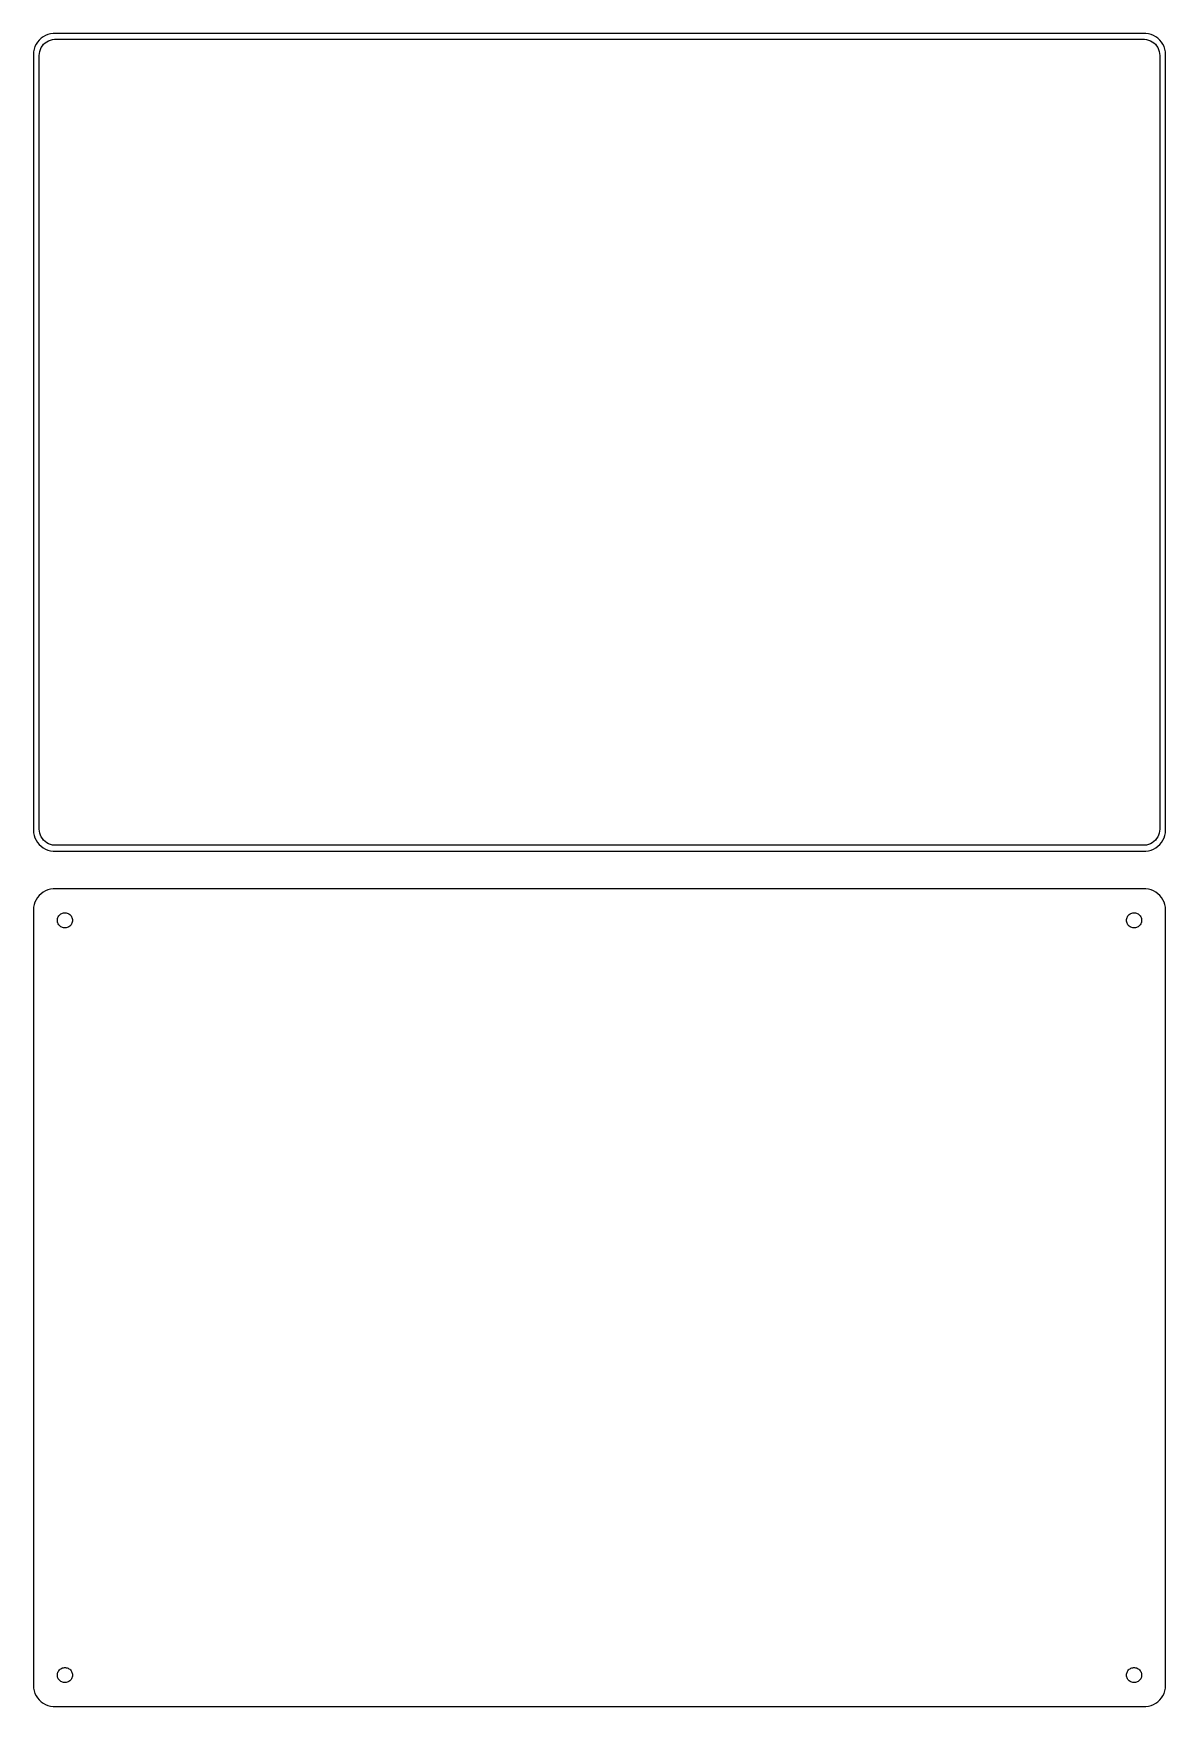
# Model space of a CAD drawing. Header units: metres. Extents: x -135 to 135, y 107 to 505.
import ezdxf

# ---------------------------------------------------------------- set-up
doc = ezdxf.new("R2010")
doc.units = ezdxf.units.M

msp = doc.modelspace()

# ---------------------------------------------------------------- linework, layer by layer
for p, q in [((-134.382, 502.909), (-134.649, 502.341)), ((-134.045, 503.439), (-134.382, 502.909)), ((-133.645, 503.923), (-134.045, 503.439)), ((-133.187, 504.353), (-133.645, 503.923)), ((-132.679, 504.722), (-133.187, 504.353)), ((-132.88, 502.524), (-132.571, 502.899)), ((-132.129, 505.024), (-132.679, 504.722)), ((-132.571, 502.899), (-132.216, 503.231)), ((-132.216, 503.231), (-131.823, 503.517)), ((-131.545, 505.255), (-132.129, 505.024)), ((-131.823, 503.517), (-131.398, 503.751)), ((-130.937, 505.411), (-131.545, 505.255)), ((-131.398, 503.751), (-130.946, 503.93)), ((-130.946, 503.93), (-130.475, 504.051)), ((-130.314, 505.49), (-130.937, 505.411)), ((-130.475, 504.051), (-129.993, 504.112)), ((130.314, 505.49), (-130.314, 505.49)), ((-129.993, 504.112), (129.993, 504.112)), ((129.993, 504.112), (130.475, 504.051)), ((130.937, 505.411), (130.314, 505.49)), ((130.475, 504.051), (130.946, 503.93)), ((131.545, 505.255), (130.937, 505.411)), ((130.946, 503.93), (131.398, 503.751)), ((131.398, 503.751), (131.823, 503.517)), ((132.129, 505.024), (131.545, 505.255)), ((131.823, 503.517), (132.216, 503.231)), ((132.679, 504.722), (132.129, 505.024)), ((132.216, 503.231), (132.571, 502.899)), ((132.571, 502.899), (132.88, 502.524)), ((133.187, 504.353), (132.679, 504.722)), ((133.645, 503.923), (133.187, 504.353)), ((134.045, 503.439), (133.645, 503.923)), ((134.382, 502.909), (134.045, 503.439)), ((134.649, 502.341), (134.382, 502.909)), ((-134.961, 501.127), (-135, 500.5)), ((-135, 500.5), (-135, 315.5)), ((-134.843, 501.743), (-134.961, 501.127)), ((-134.649, 502.341), (-134.843, 501.743)), ((-133.619, 500.25), (-133.589, 500.735)), ((-133.619, 315.75), (-133.619, 500.25)), ((-133.589, 500.735), (-133.498, 501.212)), ((-133.498, 501.212), (-133.348, 501.674)), ((-133.348, 501.674), (-133.141, 502.114)), ((-133.141, 502.114), (-132.88, 502.524)), ((132.88, 502.524), (133.141, 502.114)), ((133.141, 502.114), (133.348, 501.674)), ((133.348, 501.674), (133.498, 501.212)), ((133.498, 501.212), (133.589, 500.735)), ((133.589, 500.735), (133.619, 500.25)), ((133.619, 500.25), (133.619, 315.75)), ((134.843, 501.743), (134.649, 502.341)), ((134.961, 501.127), (134.843, 501.743)), ((135, 500.5), (134.961, 501.127)), ((135, 315.5), (135, 500.5)), ((-135, 315.5), (-134.961, 314.873)), ((-133.589, 315.265), (-133.619, 315.75)), ((-133.498, 314.788), (-133.589, 315.265)), ((133.589, 315.265), (133.498, 314.788)), ((133.619, 315.75), (133.589, 315.265)), ((134.961, 314.873), (135, 315.5)), ((-134.961, 314.873), (-134.843, 314.257)), ((-134.843, 314.257), (-134.649, 313.659)), ((-134.649, 313.659), (-134.382, 313.091)), ((-134.382, 313.091), (-134.045, 312.561)), ((-134.045, 312.561), (-133.645, 312.077)), ((-133.645, 312.077), (-133.187, 311.647)), ((-133.348, 314.326), (-133.498, 314.788)), ((-133.141, 313.886), (-133.348, 314.326)), ((-133.187, 311.647), (-132.679, 311.278)), ((-132.88, 313.476), (-133.141, 313.886)), ((-132.571, 313.101), (-132.88, 313.476)), ((-132.679, 311.278), (-132.129, 310.976)), ((-132.216, 312.769), (-132.571, 313.101)), ((-131.823, 312.483), (-132.216, 312.769)), ((-131.398, 312.249), (-131.823, 312.483)), ((-130.946, 312.07), (-131.398, 312.249)), ((-130.475, 311.949), (-130.946, 312.07)), ((-129.993, 311.888), (-130.475, 311.949)), ((129.993, 311.888), (-129.993, 311.888)), ((130.475, 311.949), (129.993, 311.888)), ((130.946, 312.07), (130.475, 311.949)), ((131.398, 312.249), (130.946, 312.07)), ((131.823, 312.483), (131.398, 312.249)), ((132.216, 312.769), (131.823, 312.483)), ((132.129, 310.976), (132.679, 311.278)), ((132.571, 313.101), (132.216, 312.769)), ((132.88, 313.476), (132.571, 313.101)), ((132.679, 311.278), (133.187, 311.647)), ((133.141, 313.886), (132.88, 313.476)), ((133.348, 314.326), (133.141, 313.886)), ((133.187, 311.647), (133.645, 312.077)), ((133.498, 314.788), (133.348, 314.326)), ((133.645, 312.077), (134.045, 312.561)), ((134.045, 312.561), (134.382, 313.091)), ((134.382, 313.091), (134.649, 313.659)), ((134.649, 313.659), (134.843, 314.257)), ((134.843, 314.257), (134.961, 314.873)), ((-132.129, 310.976), (-131.545, 310.745)), ((-131.545, 310.745), (-130.937, 310.589)), ((-130.937, 310.589), (-130.314, 310.51)), ((-130.314, 310.51), (130.314, 310.51)), ((130.314, 310.51), (130.937, 310.589)), ((130.937, 310.589), (131.545, 310.745)), ((131.545, 310.745), (132.129, 310.976)), ((-134.045, 299.439), (-134.382, 298.909)), ((-133.645, 299.923), (-134.045, 299.439)), ((-133.187, 300.353), (-133.645, 299.923)), ((-132.679, 300.722), (-133.187, 300.353)), ((-132.129, 301.024), (-132.679, 300.722)), ((-131.545, 301.255), (-132.129, 301.024)), ((-130.937, 301.411), (-131.545, 301.255)), ((-130.314, 301.49), (-130.937, 301.411)), ((130.314, 301.49), (-130.314, 301.49)), ((130.937, 301.411), (130.314, 301.49)), ((131.545, 301.255), (130.937, 301.411)), ((132.129, 301.024), (131.545, 301.255)), ((132.679, 300.722), (132.129, 301.024)), ((133.187, 300.353), (132.679, 300.722)), ((133.645, 299.923), (133.187, 300.353)), ((134.045, 299.439), (133.645, 299.923)), ((134.382, 298.909), (134.045, 299.439)), ((-134.961, 297.127), (-135, 296.5)), ((-135, 296.5), (-135, 111.5)), ((-134.843, 297.743), (-134.961, 297.127)), ((-134.649, 298.341), (-134.843, 297.743)), ((-134.382, 298.909), (-134.649, 298.341)), ((-128.812, 295.232), (-128.647, 295.387)), ((-128.647, 295.387), (-128.464, 295.52)), ((-128.464, 295.52), (-128.266, 295.629)), ((-128.266, 295.629), (-128.056, 295.712)), ((-128.056, 295.712), (-127.837, 295.768)), ((-127.837, 295.768), (-127.613, 295.796)), ((-127.613, 295.796), (-127.387, 295.796)), ((-127.387, 295.796), (-127.163, 295.768)), ((-127.163, 295.768), (-126.944, 295.712)), ((-126.944, 295.712), (-126.734, 295.629)), ((-126.734, 295.629), (-126.536, 295.52)), ((-126.536, 295.52), (-126.353, 295.387)), ((-126.353, 295.387), (-126.188, 295.232)), ((126.188, 295.232), (126.353, 295.387)), ((126.353, 295.387), (126.536, 295.52)), ((126.536, 295.52), (126.734, 295.629)), ((126.734, 295.629), (126.944, 295.712)), ((126.944, 295.712), (127.163, 295.768)), ((127.163, 295.768), (127.387, 295.796)), ((127.387, 295.796), (127.613, 295.796)), ((127.613, 295.796), (127.837, 295.768)), ((127.837, 295.768), (128.056, 295.712)), ((128.056, 295.712), (128.266, 295.629)), ((128.266, 295.629), (128.464, 295.52)), ((128.464, 295.52), (128.647, 295.387)), ((128.647, 295.387), (128.812, 295.232)), ((134.649, 298.341), (134.382, 298.909)), ((134.843, 297.743), (134.649, 298.341)), ((134.961, 297.127), (134.843, 297.743)), ((135, 296.5), (134.961, 297.127)), ((135, 111.5), (135, 296.5)), ((-129.3, 294), (-129.286, 294.226)), ((-129.286, 293.774), (-129.3, 294)), ((-129.286, 294.226), (-129.243, 294.448)), ((-129.243, 293.552), (-129.286, 293.774)), ((-129.243, 294.448), (-129.174, 294.663)), ((-129.174, 293.337), (-129.243, 293.552)), ((-129.174, 294.663), (-129.077, 294.867)), ((-129.077, 293.133), (-129.174, 293.337)), ((-129.077, 294.867), (-128.956, 295.058)), ((-128.956, 292.942), (-129.077, 293.133)), ((-128.956, 295.058), (-128.812, 295.232)), ((-128.812, 292.768), (-128.956, 292.942)), ((-128.647, 292.613), (-128.812, 292.768)), ((-128.464, 292.48), (-128.647, 292.613)), ((-128.266, 292.371), (-128.464, 292.48)), ((-128.056, 292.288), (-128.266, 292.371)), ((-127.837, 292.232), (-128.056, 292.288)), ((-127.613, 292.204), (-127.837, 292.232)), ((-127.387, 292.204), (-127.613, 292.204)), ((-127.163, 292.232), (-127.387, 292.204)), ((-126.944, 292.288), (-127.163, 292.232)), ((-126.734, 292.371), (-126.944, 292.288)), ((-126.536, 292.48), (-126.734, 292.371)), ((-126.353, 292.613), (-126.536, 292.48)), ((-126.188, 292.768), (-126.353, 292.613)), ((-126.188, 295.232), (-126.044, 295.058)), ((-126.044, 292.942), (-126.188, 292.768)), ((-126.044, 295.058), (-125.923, 294.867)), ((-125.923, 293.133), (-126.044, 292.942)), ((-125.923, 294.867), (-125.826, 294.663)), ((-125.826, 293.337), (-125.923, 293.133)), ((-125.826, 294.663), (-125.757, 294.448)), ((-125.757, 293.552), (-125.826, 293.337)), ((-125.757, 294.448), (-125.714, 294.226)), ((-125.714, 293.774), (-125.757, 293.552)), ((-125.714, 294.226), (-125.7, 294)), ((-125.7, 294), (-125.714, 293.774)), ((125.7, 294), (125.714, 294.226)), ((125.714, 293.774), (125.7, 294)), ((125.714, 294.226), (125.757, 294.448)), ((125.757, 293.552), (125.714, 293.774)), ((125.757, 294.448), (125.826, 294.663)), ((125.826, 293.337), (125.757, 293.552)), ((125.826, 294.663), (125.923, 294.867)), ((125.923, 293.133), (125.826, 293.337)), ((125.923, 294.867), (126.044, 295.058)), ((126.044, 292.942), (125.923, 293.133)), ((126.044, 295.058), (126.188, 295.232)), ((126.188, 292.768), (126.044, 292.942)), ((126.353, 292.613), (126.188, 292.768)), ((126.536, 292.48), (126.353, 292.613)), ((126.734, 292.371), (126.536, 292.48)), ((126.944, 292.288), (126.734, 292.371)), ((127.163, 292.232), (126.944, 292.288)), ((127.387, 292.204), (127.163, 292.232)), ((127.613, 292.204), (127.387, 292.204)), ((127.837, 292.232), (127.613, 292.204)), ((128.056, 292.288), (127.837, 292.232)), ((128.266, 292.371), (128.056, 292.288)), ((128.464, 292.48), (128.266, 292.371)), ((128.647, 292.613), (128.464, 292.48)), ((128.812, 292.768), (128.647, 292.613)), ((128.812, 295.232), (128.956, 295.058)), ((128.956, 292.942), (128.812, 292.768)), ((128.956, 295.058), (129.077, 294.867)), ((129.077, 293.133), (128.956, 292.942)), ((129.077, 294.867), (129.174, 294.663)), ((129.174, 293.337), (129.077, 293.133)), ((129.174, 294.663), (129.243, 294.448)), ((129.243, 293.552), (129.174, 293.337)), ((129.243, 294.448), (129.286, 294.226)), ((129.286, 293.774), (129.243, 293.552)), ((129.286, 294.226), (129.3, 294)), ((129.3, 294), (129.286, 293.774)), ((-128.266, 115.629), (-128.056, 115.712)), ((-128.056, 115.712), (-127.837, 115.768)), ((-127.837, 115.768), (-127.613, 115.796)), ((-127.613, 115.796), (-127.387, 115.796)), ((-127.387, 115.796), (-127.163, 115.768)), ((-127.163, 115.768), (-126.944, 115.712)), ((-126.944, 115.712), (-126.734, 115.629)), ((126.734, 115.629), (126.944, 115.712)), ((126.944, 115.712), (127.163, 115.768)), ((127.163, 115.768), (127.387, 115.796)), ((127.387, 115.796), (127.613, 115.796)), ((127.613, 115.796), (127.837, 115.768)), ((127.837, 115.768), (128.056, 115.712)), ((128.056, 115.712), (128.266, 115.629)), ((-129.3, 114), (-129.286, 114.226)), ((-129.286, 113.774), (-129.3, 114)), ((-129.286, 114.226), (-129.243, 114.448)), ((-129.243, 113.552), (-129.286, 113.774)), ((-129.243, 114.448), (-129.174, 114.663)), ((-129.174, 113.337), (-129.243, 113.552)), ((-129.174, 114.663), (-129.077, 114.867)), ((-129.077, 113.133), (-129.174, 113.337)), ((-129.077, 114.867), (-128.956, 115.058)), ((-128.956, 112.942), (-129.077, 113.133)), ((-128.956, 115.058), (-128.812, 115.232)), ((-128.812, 112.768), (-128.956, 112.942)), ((-128.812, 115.232), (-128.647, 115.387)), ((-128.647, 112.613), (-128.812, 112.768)), ((-128.647, 115.387), (-128.464, 115.52)), ((-128.464, 112.48), (-128.647, 112.613)), ((-128.464, 115.52), (-128.266, 115.629)), ((-128.266, 112.371), (-128.464, 112.48)), ((-128.056, 112.288), (-128.266, 112.371)), ((-127.837, 112.232), (-128.056, 112.288)), ((-127.613, 112.204), (-127.837, 112.232)), ((-127.387, 112.204), (-127.613, 112.204)), ((-127.163, 112.232), (-127.387, 112.204)), ((-126.944, 112.288), (-127.163, 112.232)), ((-126.734, 112.371), (-126.944, 112.288)), ((-126.734, 115.629), (-126.536, 115.52)), ((-126.536, 112.48), (-126.734, 112.371)), ((-126.536, 115.52), (-126.353, 115.387)), ((-126.353, 112.613), (-126.536, 112.48)), ((-126.353, 115.387), (-126.188, 115.232)), ((-126.188, 112.768), (-126.353, 112.613)), ((-126.188, 115.232), (-126.044, 115.058)), ((-126.044, 112.942), (-126.188, 112.768)), ((-126.044, 115.058), (-125.923, 114.867)), ((-125.923, 113.133), (-126.044, 112.942)), ((-125.923, 114.867), (-125.826, 114.663)), ((-125.826, 113.337), (-125.923, 113.133)), ((-125.826, 114.663), (-125.757, 114.448)), ((-125.757, 113.552), (-125.826, 113.337)), ((-125.757, 114.448), (-125.714, 114.226)), ((-125.714, 113.774), (-125.757, 113.552)), ((-125.714, 114.226), (-125.7, 114)), ((-125.7, 114), (-125.714, 113.774)), ((125.7, 114), (125.714, 114.226)), ((125.714, 113.774), (125.7, 114)), ((125.714, 114.226), (125.757, 114.448)), ((125.757, 113.552), (125.714, 113.774)), ((125.757, 114.448), (125.826, 114.663)), ((125.826, 113.337), (125.757, 113.552)), ((125.826, 114.663), (125.923, 114.867)), ((125.923, 113.133), (125.826, 113.337)), ((125.923, 114.867), (126.044, 115.058)), ((126.044, 112.942), (125.923, 113.133)), ((126.044, 115.058), (126.188, 115.232)), ((126.188, 112.768), (126.044, 112.942)), ((126.188, 115.232), (126.353, 115.387)), ((126.353, 112.613), (126.188, 112.768)), ((126.353, 115.387), (126.536, 115.52)), ((126.536, 112.48), (126.353, 112.613)), ((126.536, 115.52), (126.734, 115.629)), ((126.734, 112.371), (126.536, 112.48)), ((126.944, 112.288), (126.734, 112.371)), ((127.163, 112.232), (126.944, 112.288)), ((127.387, 112.204), (127.163, 112.232)), ((127.613, 112.204), (127.387, 112.204)), ((127.837, 112.232), (127.613, 112.204)), ((128.056, 112.288), (127.837, 112.232)), ((128.266, 112.371), (128.056, 112.288)), ((128.266, 115.629), (128.464, 115.52)), ((128.464, 112.48), (128.266, 112.371)), ((128.464, 115.52), (128.647, 115.387)), ((128.647, 112.613), (128.464, 112.48)), ((128.647, 115.387), (128.812, 115.232)), ((128.812, 112.768), (128.647, 112.613)), ((128.812, 115.232), (128.956, 115.058)), ((128.956, 112.942), (128.812, 112.768)), ((128.956, 115.058), (129.077, 114.867)), ((129.077, 113.133), (128.956, 112.942)), ((129.077, 114.867), (129.174, 114.663)), ((129.174, 113.337), (129.077, 113.133)), ((129.174, 114.663), (129.243, 114.448)), ((129.243, 113.552), (129.174, 113.337)), ((129.243, 114.448), (129.286, 114.226)), ((129.286, 113.774), (129.243, 113.552)), ((129.286, 114.226), (129.3, 114)), ((129.3, 114), (129.286, 113.774)), ((-135, 111.5), (-134.961, 110.873)), ((-134.961, 110.873), (-134.843, 110.257)), ((-134.843, 110.257), (-134.649, 109.659)), ((-134.649, 109.659), (-134.382, 109.091)), ((-134.382, 109.091), (-134.045, 108.561)), ((-134.045, 108.561), (-133.645, 108.077)), ((-133.645, 108.077), (-133.187, 107.647)), ((133.187, 107.647), (133.645, 108.077)), ((133.645, 108.077), (134.045, 108.561)), ((134.045, 108.561), (134.382, 109.091)), ((134.382, 109.091), (134.649, 109.659)), ((134.649, 109.659), (134.843, 110.257)), ((134.843, 110.257), (134.961, 110.873)), ((134.961, 110.873), (135, 111.5)), ((-133.187, 107.647), (-132.679, 107.278)), ((-132.679, 107.278), (-132.129, 106.976)), ((-132.129, 106.976), (-131.545, 106.745)), ((-131.545, 106.745), (-130.937, 106.589)), ((-130.937, 106.589), (-130.314, 106.51)), ((-130.314, 106.51), (130.314, 106.51)), ((130.314, 106.51), (130.937, 106.589)), ((130.937, 106.589), (131.545, 106.745)), ((131.545, 106.745), (132.129, 106.976)), ((132.129, 106.976), (132.679, 107.278)), ((132.679, 107.278), (133.187, 107.647))]:
    msp.add_line(p, q)

doc.saveas('drawing.dxf')
